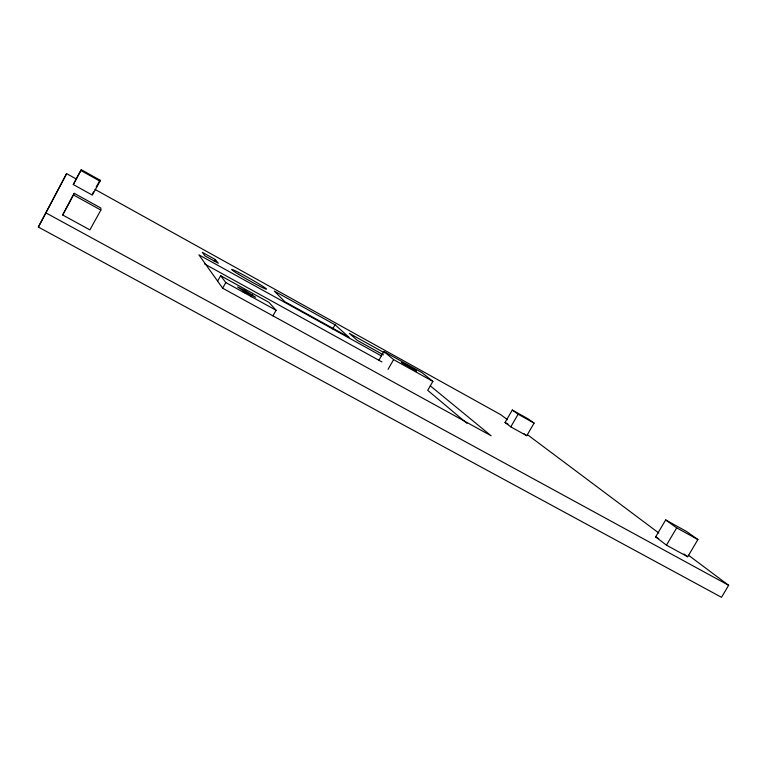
<?xml version="1.0" encoding="UTF-8"?>
<svg xmlns="http://www.w3.org/2000/svg" width="767" height="767" viewBox="0 0 767 767"><rect width="100%" height="100%" fill="white"/><g stroke="black" fill="none" stroke-linecap="round" stroke-linejoin="round"><path stroke-width="1.15" d="M62.693 215L74.226 193.322L100.803 208.001L100.87 210.081L89.883 229.87L62.693 215L74.226 193.322M73.277 184.54L81.264 169.699L100.007 180.149L100.036 181.185L92.328 195.096L73.277 184.54L81.264 169.699M688.44 555.203L728.65 585.307L721.488 597.301L38.35 227.07L66.614 173.639L76.029 178.864M38.35 227.07L66.614 173.639M92.414 193.859L93.497 191.894M96.211 187.004L100.007 180.149M214.223 261.432L215.297 259.524L202.306 252.314L204.99 255.9L218.317 263.282L215.297 259.524M217.598 281.115L220.647 275.708L268.949 302.371L276.082 310.261L272.927 315.831M430.297 385.868L491.072 435.742L222.641 288.191L225.814 282.563L220.647 275.708M243.283 292.265L244.443 290.223M244.357 292.841L245.517 290.798L255.66 297.318L245.354 292.15L237.597 286.973L245.517 290.798M251.039 296.743L252.199 294.701M332.667 328.88L335.016 324.757L274.25 291.038L284.835 301.719L349.062 337.298L335.016 324.757M378.879 360.26L383.893 351.507L421.955 372.628L432.885 381.381L427.718 390.345L466.988 423.365M388.054 369.31L393.615 359.618L383.893 351.507M505.05 422.492L512.289 410.038L528.041 418.82L534.091 423.116L526.756 435.704L510.793 426.864L505.05 422.492L508.003 424.132M510.793 426.864L518.137 414.228L512.289 410.038M655.622 536.929L665.67 519.949L686.523 531.464L697.912 539.556L687.692 556.765L666.456 545.155L655.622 536.929L658.757 538.635M666.456 545.155L676.705 527.859L665.67 519.949M46.116 213.005L728.65 585.307M225.814 282.563L276.082 310.261M204.693 264.021L381.966 361.966M73.699 195.086L100.87 210.081M676.705 527.859L697.912 539.556M94.859 189.324L500.784 414.707L507.486 419.722M384.372 352.801L349.34 333.377L357.422 340.462L383.442 354.872M393.615 359.618L432.885 381.381M381.381 355.888L198.902 254.845L222.641 288.191M81.005 170.571L100.036 181.185M518.137 414.228L534.091 423.116M527.591 434.784L658.757 532.979M524.206 433.786L526.756 435.704M683.963 553.966L687.692 556.765M416.5 370.95L401.85 362.57L416.5 370.95M238.652 274.365A19.99 1.026 29.5 0 0 266.398 289.188A19.99 1.026 29.5 0 0 242.305 274.394A19.99 1.026 29.5 0 0 238.652 274.365"/></g></svg>
